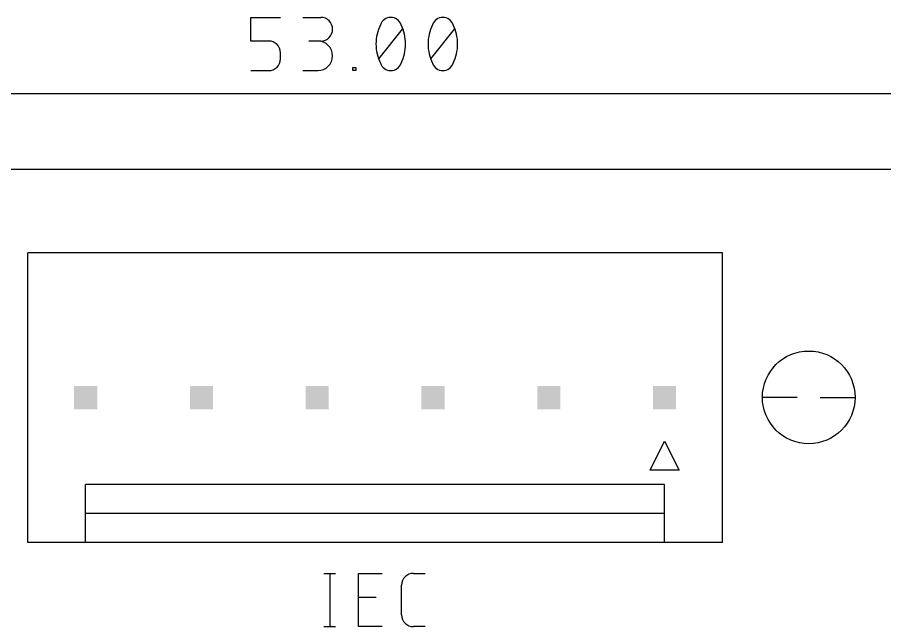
# Model space of a CAD drawing. Extents: x -7.6 to 60.9, y -11.6 to 79.4.
# Drawn here: x 19.15 to 38.18, y 44.98 to 58.34 of the extents above; entities that cross this region are included whole.
import ezdxf

# ---------------------------------------------------------------- set-up
doc = ezdxf.new("R2010")
doc.units = 0
for name, color, linetype in [('20', 30, 'CONTINUOUS'), ('21', 253, 'CONTINUOUS'), ('47', 253, 'CONTINUOUS'), ('51', 253, 'CONTINUOUS')]:
    doc.layers.add(name, color=color, linetype=linetype)

# ---------------------------------------------------------------- blocks, each defined once
blk = doc.blocks.new('RECT')
blk.add_solid([(-0.5, -0.5), (0.5, -0.5), (-0.5, 0.5), (0.5, 0.5)])

msp = doc.modelspace()

# ---------------------------------------------------------------- linework, layer by layer
at = {"layer": '20'}
msp.add_line((53, 55), (0.0254, 55), dxfattribs=at)
at = {"layer": '21'}
for p, q in [((34.62, 53.175), (19.38, 53.175)), ((19.38, 46.825), (19.38, 53.175)), ((34.62, 46.825), (34.62, 53.175)), ((33.0325, 48.4125), (33.35, 49.0475)), ((33.35, 49.0475), (33.6675, 48.4125)), ((33.6675, 48.4125), (33.0325, 48.4125)), ((33.35, 48.095), (20.65, 48.095)), ((20.65, 47.46), (20.65, 48.095)), ((33.35, 47.46), (33.35, 48.095)), ((20.65, 46.825), (20.65, 47.46)), ((33.35, 47.46), (20.65, 47.46)), ((33.35, 46.825), (33.35, 47.46)), ((34.62, 46.825), (19.38, 46.825)), ((25.8744, 46.1455), (26.134, 46.1455)), ((26.0042, 46.1455), (26.0042, 44.9771)), ((26.6344, 44.9771), (26.6344, 46.1455)), ((26.6344, 46.1455), (27.1537, 46.1455)), ((27.841, 46.1455), (28.1006, 46.1455)), ((27.5813, 45.2367), (27.5813, 45.8858)), ((26.6344, 45.6262), (27.0239, 45.6262)), ((25.8744, 44.9771), (26.134, 44.9771)), ((27.1537, 44.9771), (26.6344, 44.9771)), ((28.1006, 44.9771), (27.841, 44.9771))]:
    msp.add_line(p, q, dxfattribs=at)
msp.add_circle((36.5125, 50.0063), 1.016, dxfattribs=at)
for centre, start, end in [((27.841, 45.8858), 90.0007, 180), ((27.841, 45.2367), 180, 270)]:
    msp.add_arc(centre, 0.2596, start, end, dxfattribs=at)
at = {"layer": '47'}
for p, q in [((24.2747, 57.8212), (24.2747, 58.3405)), ((24.2747, 58.3405), (24.9238, 58.3405)), ((25.4177, 58.3405), (25.8072, 58.3405)), ((27.0828, 57.4317), (27.6021, 58.0808)), ((28.2258, 57.4317), (28.7451, 58.0808)), ((24.6642, 57.8212), (24.2747, 57.8212)), ((25.8072, 57.8212), (25.5475, 57.8212)), ((24.9238, 57.4317), (24.9238, 57.5615)), ((24.2747, 57.1721), (24.6642, 57.1721)), ((25.4177, 57.1721), (25.7423, 57.1721)), ((26.5099, 57.1721), (26.5099, 57.237)), ((26.5099, 57.237), (26.5748, 57.237)), ((26.5748, 57.1721), (26.5099, 57.1721)), ((26.5748, 57.237), (26.5748, 57.1721)), ((0.065, 56.6738), (52.935, 56.6738))]:
    msp.add_line(p, q, dxfattribs=at)
for centre, radius, start, end in [((25.8072, 58.0808), 0.2596, 270, 90), ((27.3424, 58.1003), 0.2402, 90, 161.0751), ((27.3424, 58.1003), 0.2402, 18.9248, 90.0002), ((28.4854, 58.1003), 0.2402, 90, 161.0751), ((28.4854, 58.1003), 0.2402, 18.9248, 90.0002), ((27.9807, 57.7563), 0.9628, 154.0109, 180.0001), ((26.7042, 57.7563), 0.9629, 359.9999, 25.9891), ((29.1237, 57.7563), 0.9628, 154.0109, 180.0001), ((27.8472, 57.7563), 0.9629, 359.9999, 25.9891), ((24.6642, 57.5615), 0.2596, 0, 90), ((25.7423, 57.4966), 0.3246, 270, 90), ((27.9808, 57.7563), 0.9629, 180, 205.9888), ((26.7041, 57.7563), 0.9629, 334.0112, 360), ((29.1238, 57.7563), 0.9629, 180, 205.9888), ((27.8471, 57.7563), 0.9629, 334.0112, 360), ((24.6642, 57.4317), 0.2596, 270, 0), ((27.3424, 57.4122), 0.2402, 198.9254, 269.9998), ((27.3424, 57.4122), 0.2402, 270, 341.0747), ((28.4854, 57.4122), 0.2402, 198.9254, 269.9998), ((28.4854, 57.4122), 0.2402, 270, 341.0747)]:
    msp.add_arc(centre, radius, start, end, dxfattribs=at)
at = {"layer": '51'}
for p, q in [((36.2585, 50.0063), (35.4965, 50.0063)), ((36.7665, 50.0063), (37.5285, 50.0063))]:
    msp.add_line(p, q, dxfattribs=at)

# ---------------------------------------------------------------- block references
at = {"layer": '51', "xscale": 0.508, "yscale": 0.508, "rotation": 180}
for p in [(20.65, 50), (23.19, 50), (25.73, 50), (28.27, 50), (30.81, 50), (33.35, 50)]:
    msp.add_blockref('RECT', p, dxfattribs=at)

doc.saveas('drawing.dxf')
